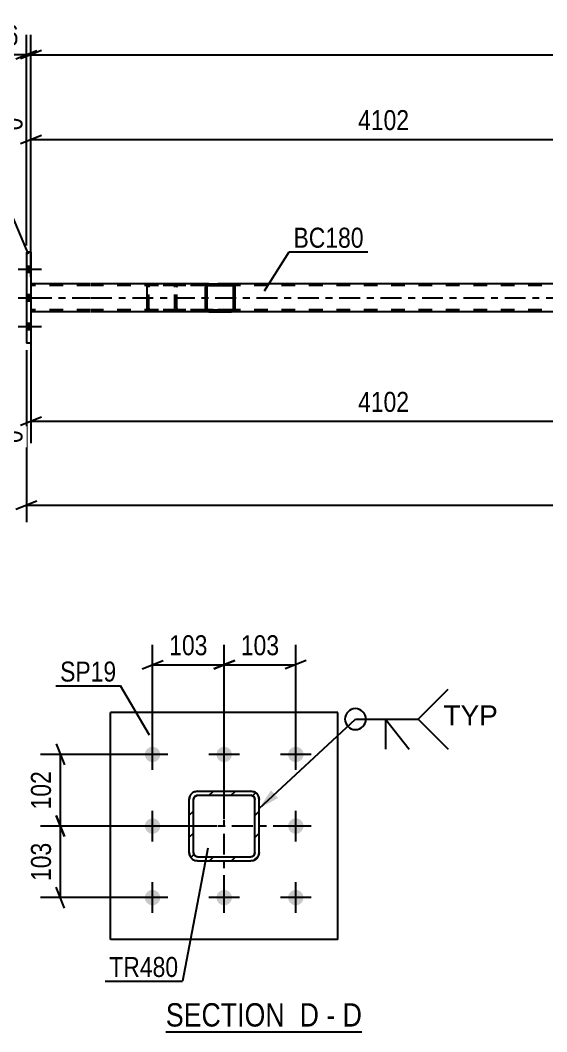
# Model space of a CAD drawing. Header units: millimetres. Extents: x 0 to 841, y 0 to 594.
# Drawn here: x 84.7 to 160, y 147.9 to 292.7 of the extents above; entities that cross this region are included whole.
import ezdxf

# ---------------------------------------------------------------- set-up
doc = ezdxf.new("R2010")
doc.units = ezdxf.units.MM
doc.linetypes.add('DXK_LINE_DOT2', pattern=[3.9198, 1.9599, -1.9599])
doc.linetypes.add('DXK_LINE_DOT3', pattern=[5.9187, 2.979, -0.9799, 0.9799, -0.9799])
doc.styles.add('Arial', font='ARIAL.TTF', dxfattribs={"height": 0.2})
doc.styles.add('Arial Narrow', font='ARIALN.TTF', dxfattribs={"height": 0.2})

# ---------------------------------------------------------------- blocks, each defined once
blk = doc.blocks.new('Unknown-318894869-14 - 6316')
at = {"color": 6, "linetype": 'Continuous'}
blk.add_line((105.49, 147.87), (133.56, 147.87), dxfattribs=at)
at = {"color": 0, "linetype": 'Continuous'}
for points in [[(123.59, 148.62), (123.59, 152.12), (105.49, 152.12), (105.49, 148.62)], [(127.41, 148.62), (127.41, 152.12), (124.64, 152.12), (124.64, 148.62)], [(129.74, 148.62), (129.74, 152.12), (128.46, 152.12), (128.46, 148.62)], [(133.56, 148.62), (133.56, 152.12), (130.79, 152.12), (130.79, 148.62)]]:
    blk.add_wipeout(points, dxfattribs=at)
at = {"color": 7, "linetype": 'Continuous', "style": 'Arial Narrow'}
for s, p in [('SECTION ', (105.49, 148.62)), ('D', (124.64, 148.62)), ('D', (130.79, 148.62)), ('-', (128.46, 148.62))]:
    blk.add_text(s, height=3.34, dxfattribs=at).set_placement(p)
blk = doc.blocks.new('Bolt-318894869-2808 - 2738')
at = {"linetype": 'Continuous'}
for points in [[(86.18, 256.65), (86.18, 257.53), (85.54, 257.53), (85.54, 256.65)], [(86.18, 256.65), (86.18, 257.53), (85.54, 257.53), (85.54, 256.65)], [(86.18, 256.65), (86.18, 257.53), (85.54, 257.53), (85.54, 256.65)], [(86.18, 252.55), (86.18, 253.43), (85.54, 253.43), (85.54, 252.55)], [(86.18, 252.55), (86.18, 253.43), (85.54, 253.43), (85.54, 252.55)], [(86.18, 248.45), (86.18, 249.33), (85.54, 249.33), (85.54, 248.45)], [(86.18, 248.45), (86.18, 249.33), (85.54, 249.33), (85.54, 248.45)], [(86.18, 248.45), (86.18, 249.33), (85.54, 249.33), (85.54, 248.45)]]:
    blk.add_hatch(color=1, dxfattribs=at).paths.add_polyline_path(points)
at = {"color": 1, "linetype": 'Continuous'}
for p, q in [((84.38, 257.09), (87.7, 257.09)), ((84.38, 257.09), (87.7, 257.09)), ((84.38, 257.09), (87.7, 257.09)), ((85.54, 257.53), (86.18, 257.53)), ((85.54, 257.53), (86.18, 257.53)), ((85.54, 257.53), (86.18, 257.53)), ((85.54, 256.65), (86.18, 256.65)), ((85.54, 256.65), (86.18, 256.65)), ((85.54, 256.65), (86.18, 256.65)), ((84.38, 252.99), (87.7, 252.99)), ((84.38, 252.99), (87.7, 252.99)), ((85.54, 253.43), (86.18, 253.43)), ((85.54, 253.43), (86.18, 253.43)), ((85.54, 252.55), (86.18, 252.55)), ((85.54, 252.55), (86.18, 252.55)), ((85.54, 249.33), (86.18, 249.33)), ((85.54, 249.33), (86.18, 249.33)), ((85.54, 249.33), (86.18, 249.33)), ((84.38, 248.89), (87.7, 248.89)), ((84.38, 248.89), (87.7, 248.89)), ((84.38, 248.89), (87.7, 248.89)), ((85.54, 248.45), (86.18, 248.45)), ((85.54, 248.45), (86.18, 248.45)), ((85.54, 248.45), (86.18, 248.45))]:
    blk.add_line(p, q, dxfattribs=at)
blk = doc.blocks.new('Part-318894869-2926 - 2738')
at = {"linetype": 'Continuous'}
h = blk.add_hatch(dxfattribs=at)
h.set_pattern_fill('', scale=0.7, style=0, pattern_type=0)
h.set_pattern_definition([(45, (115.3662, 254.6892), (-1.57154, 1.57154), [])])
h.paths.add_polyline_path([(115.41, 254.51), (115.37, 254.69), (115.26, 254.84), (115.09, 254.95), (114.89, 254.99), (111.66, 254.99), (111.46, 254.95), (111.3, 254.84), (111.19, 254.69), (111.15, 254.51), (111.15, 251.47), (111.19, 251.28), (111.3, 251.13), (111.46, 251.02), (111.66, 250.99), (114.89, 250.99), (115.09, 251.02), (115.26, 251.13), (115.37, 251.28), (115.41, 251.47)])
h.paths.add_polyline_path([(115.13, 251.37), (115.07, 251.3), (114.99, 251.24), (114.89, 251.23), (111.66, 251.23), (111.56, 251.24), (111.48, 251.3), (111.42, 251.37), (111.4, 251.47), (111.4, 254.51), (111.42, 254.6), (111.48, 254.68), (111.56, 254.73), (111.66, 254.75), (114.89, 254.75), (114.99, 254.73), (115.07, 254.68), (115.13, 254.6), (115.15, 254.51), (115.15, 251.47)])
at = {"color": 2, "linetype": 'Continuous'}
for p, q in [((103.11, 254.95), (103.31, 254.99)), ((111.66, 254.99), (103.31, 254.99)), ((111.66, 254.99), (111.46, 254.95)), ((111.66, 254.99), (114.89, 254.99)), ((115.09, 254.95), (114.89, 254.99)), ((102.8, 254.51), (102.84, 254.69)), ((102.8, 251.47), (102.8, 254.51)), ((111.19, 254.69), (111.15, 254.51)), ((111.15, 251.47), (111.15, 254.51)), ((111.4, 254.51), (111.42, 254.6)), ((111.4, 251.47), (111.4, 254.51)), ((111.42, 254.6), (111.48, 254.68)), ((111.48, 254.68), (111.56, 254.73)), ((111.56, 254.73), (111.66, 254.75)), ((111.66, 254.75), (114.89, 254.75)), ((114.89, 254.75), (114.99, 254.73)), ((114.99, 254.73), (115.07, 254.68)), ((115.07, 254.68), (115.13, 254.6)), ((115.13, 254.6), (115.15, 254.51)), ((115.15, 251.47), (115.15, 254.51)), ((115.41, 254.51), (115.37, 254.69)), ((115.41, 251.47), (115.41, 254.51)), ((102.84, 251.28), (102.8, 251.47)), ((103.31, 250.99), (103.11, 251.02)), ((111.66, 250.99), (103.31, 250.99)), ((111.15, 251.47), (111.19, 251.28)), ((111.42, 251.37), (111.4, 251.47)), ((111.48, 251.3), (111.42, 251.37)), ((111.46, 251.02), (111.66, 250.99)), ((111.56, 251.24), (111.48, 251.3)), ((111.66, 251.23), (111.56, 251.24)), ((111.66, 251.23), (114.89, 251.23)), ((111.66, 250.99), (114.89, 250.99)), ((114.99, 251.24), (114.89, 251.23)), ((114.89, 250.99), (115.09, 251.02)), ((115.07, 251.3), (114.99, 251.24)), ((115.13, 251.37), (115.07, 251.3)), ((115.15, 251.47), (115.13, 251.37)), ((115.37, 251.28), (115.41, 251.47))]:
    blk.add_line(p, q, dxfattribs=at)
at = {"color": 7, "linetype": 'DXK_LINE_DOT2'}
for p, q in [((106.55, 254.99), (106.74, 254.95)), ((114.89, 254.99), (111.66, 254.99)), ((103.07, 254.6), (103.05, 254.51)), ((103.05, 251.47), (103.05, 254.51)), ((103.13, 254.68), (103.07, 254.6)), ((103.21, 254.73), (103.13, 254.68)), ((103.31, 254.75), (103.21, 254.73)), ((114.89, 254.75), (103.31, 254.75)), ((106.64, 254.73), (106.55, 254.75)), ((106.73, 254.68), (106.64, 254.73)), ((106.78, 254.6), (106.73, 254.68)), ((106.8, 254.51), (106.78, 254.6)), ((106.8, 251.47), (106.8, 254.51)), ((107.02, 254.69), (107.06, 254.51)), ((107.06, 251.47), (107.06, 254.51)), ((103.05, 251.47), (103.07, 251.37)), ((103.07, 251.37), (103.13, 251.3)), ((103.13, 251.3), (103.21, 251.24)), ((103.21, 251.24), (103.31, 251.23)), ((114.89, 251.23), (103.31, 251.23)), ((106.55, 251.23), (106.64, 251.24)), ((106.74, 251.02), (106.55, 250.99)), ((106.64, 251.24), (106.73, 251.3)), ((106.73, 251.3), (106.78, 251.37)), ((106.78, 251.37), (106.8, 251.47)), ((107.06, 251.47), (107.02, 251.28)), ((114.89, 250.99), (111.66, 250.99))]:
    blk.add_line(p, q, dxfattribs=at)
at = {"color": 2, "linetype": 'Continuous'}
for centre, start, end in [((103.29, 254.48), 110.7583, 155.68), ((111.64, 254.48), 110.7583, 155.68), ((114.91, 254.48), 24.32, 69.2417), ((103.29, 251.49), 204.32, 249.2417), ((111.64, 251.49), 204.32, 249.2417), ((114.91, 251.49), 290.7583, 335.68)]:
    blk.add_arc(centre, 0.496, start, end, dxfattribs=at)
at = {"color": 7, "linetype": 'DXK_LINE_DOT2'}
for centre, start, end in [((106.56, 254.48), 24.32, 69.2417), ((106.56, 251.49), 290.7583, 335.68)]:
    blk.add_arc(centre, 0.496, start, end, dxfattribs=at)
blk = doc.blocks.new('Part-318894869-2862 - 2738')
at = {"color": 2, "linetype": 'Continuous'}
for p, q in [((94.7, 254.99), (86.18, 254.99)), ((103.31, 254.99), (94.8, 254.99)), ((179.97, 254.99), (114.89, 254.99)), ((94.7, 250.99), (86.18, 250.99)), ((103.31, 250.99), (94.8, 250.99)), ((179.97, 250.99), (114.89, 250.99))]:
    blk.add_line(p, q, dxfattribs=at)
at = {"color": 7, "linetype": 'DXK_LINE_DOT2'}
for p, q in [((86.18, 254.99), (86.18, 250.99)), ((114.89, 254.99), (103.31, 254.99)), ((94.7, 254.75), (86.18, 254.75)), ((668.87, 254.75), (94.8, 254.75)), ((94.7, 251.23), (86.18, 251.23)), ((668.87, 251.23), (94.8, 251.23)), ((114.89, 250.99), (103.31, 250.99))]:
    blk.add_line(p, q, dxfattribs=at)
at = {"color": 7, "linetype": 'DXK_LINE_DOT3'}
for p, q in [((86.18, 252.99), (94.7, 252.99)), ((94.8, 252.99), (668.87, 252.99))]:
    blk.add_line(p, q, dxfattribs=at)
blk = doc.blocks.new('Part-318894869-2933 - 2738')
at = {"color": 2, "linetype": 'Continuous'}
for p, q in [((86.18, 259.49), (85.54, 259.49)), ((85.54, 259.49), (85.54, 246.49)), ((86.18, 259.49), (86.18, 246.49)), ((86.18, 246.49), (85.54, 246.49))]:
    blk.add_line(p, q, dxfattribs=at)
blk = doc.blocks.new('Part-318894869-6472 - 6316')
at = {"linetype": 'Continuous'}
h = blk.add_hatch(dxfattribs=at)
h.set_pattern_fill('', scale=0.7, style=0, pattern_type=0)
h.set_pattern_definition([(45, (118.1012, 172.419), (-1.57154, 1.57154), [])])
h.paths.add_polyline_path([(117.64, 172.33), (118.1, 172.42), (118.49, 172.68), (118.75, 173.07), (118.84, 173.53), (118.84, 181.13), (118.75, 181.59), (118.49, 181.98), (118.1, 182.24), (117.64, 182.33), (110.04, 182.33), (109.58, 182.24), (109.19, 181.98), (108.93, 181.59), (108.84, 181.13), (108.84, 173.53), (108.93, 173.07), (109.19, 172.68), (109.58, 172.42), (110.04, 172.33)])
h.paths.add_polyline_path([(110.04, 172.93), (109.81, 172.97), (109.62, 173.1), (109.49, 173.3), (109.44, 173.53), (109.44, 181.13), (109.49, 181.36), (109.62, 181.55), (109.81, 181.68), (110.04, 181.73), (117.64, 181.73), (117.87, 181.68), (118.07, 181.55), (118.2, 181.36), (118.24, 181.13), (118.24, 173.53), (118.2, 173.3), (118.07, 173.1), (117.87, 172.97), (117.64, 172.93)])
at = {"color": 7, "linetype": 'DXK_LINE_DOT3'}
for p, q in [((113.84, 167.33), (113.84, 187.33)), ((123.84, 177.33), (103.84, 177.33))]:
    blk.add_line(p, q, dxfattribs=at)
at = {"color": 7, "linetype": 'DXK_LINE_DOT2'}
for p, q in [((108.84, 181.13), (108.93, 181.59)), ((108.84, 173.53), (108.84, 181.13)), ((109.49, 181.36), (109.44, 181.13)), ((109.44, 173.53), (109.44, 181.13)), ((109.62, 181.55), (109.49, 181.36)), ((109.58, 182.24), (110.04, 182.33)), ((109.81, 181.68), (109.62, 181.55)), ((110.04, 181.73), (109.81, 181.68)), ((110.04, 182.33), (117.64, 182.33)), ((110.04, 181.73), (117.64, 181.73)), ((117.64, 182.33), (118.1, 182.24)), ((117.87, 181.68), (117.64, 181.73)), ((118.07, 181.55), (117.87, 181.68)), ((118.2, 181.36), (118.07, 181.55)), ((118.24, 181.13), (118.2, 181.36)), ((118.24, 173.53), (118.24, 181.13)), ((118.75, 181.59), (118.84, 181.13)), ((118.84, 173.53), (118.84, 181.13)), ((108.93, 173.07), (108.84, 173.53)), ((109.44, 173.53), (109.49, 173.3)), ((109.49, 173.3), (109.62, 173.1)), ((110.04, 172.33), (109.58, 172.42)), ((109.62, 173.1), (109.81, 172.97)), ((109.81, 172.97), (110.04, 172.93)), ((110.04, 172.93), (117.64, 172.93)), ((117.64, 172.93), (117.87, 172.97)), ((118.1, 172.42), (117.64, 172.33)), ((117.87, 172.97), (118.07, 173.1)), ((118.07, 173.1), (118.2, 173.3)), ((118.2, 173.3), (118.24, 173.53)), ((118.84, 173.53), (118.75, 173.07)), ((110.04, 172.33), (117.64, 172.33))]:
    blk.add_line(p, q, dxfattribs=at)
at = {"color": 2, "linetype": 'Continuous'}
for p, q in [((108.93, 181.59), (108.84, 181.13)), ((108.84, 173.53), (108.84, 181.13)), ((109.44, 181.13), (109.49, 181.36)), ((109.44, 173.53), (109.44, 181.13)), ((109.49, 181.36), (109.62, 181.55)), ((110.04, 182.33), (109.58, 182.24)), ((109.62, 181.55), (109.81, 181.68)), ((109.81, 181.68), (110.04, 181.73)), ((110.04, 182.33), (117.64, 182.33)), ((110.04, 181.73), (117.64, 181.73)), ((118.1, 182.24), (117.64, 182.33)), ((117.64, 181.73), (117.87, 181.68)), ((117.87, 181.68), (118.07, 181.55)), ((118.07, 181.55), (118.2, 181.36)), ((118.2, 181.36), (118.24, 181.13)), ((118.24, 173.53), (118.24, 181.13)), ((118.84, 181.13), (118.75, 181.59)), ((118.84, 173.53), (118.84, 181.13)), ((108.84, 173.53), (108.93, 173.07)), ((109.49, 173.3), (109.44, 173.53)), ((109.62, 173.1), (109.49, 173.3)), ((109.58, 172.42), (110.04, 172.33)), ((109.81, 172.97), (109.62, 173.1)), ((110.04, 172.93), (109.81, 172.97)), ((110.04, 172.93), (117.64, 172.93)), ((117.87, 172.97), (117.64, 172.93)), ((117.64, 172.33), (118.1, 172.42)), ((118.07, 173.1), (117.87, 172.97)), ((118.2, 173.3), (118.07, 173.1)), ((118.24, 173.53), (118.2, 173.3)), ((118.75, 173.07), (118.84, 173.53)), ((110.04, 172.33), (117.64, 172.33))]:
    blk.add_line(p, q, dxfattribs=at)
at = {"color": 7, "linetype": 'DXK_LINE_DOT2'}
for centre, start, end in [((110.04, 181.13), 112.5, 157.5), ((117.64, 181.13), 22.5, 67.5), ((110.04, 173.53), 202.5, 247.5), ((117.64, 173.53), 292.5, 337.5)]:
    blk.add_arc(centre, 1.2, start, end, dxfattribs=at)
at = {"color": 2, "linetype": 'Continuous'}
for centre, start, end in [((110.04, 181.13), 112.5, 157.5), ((117.64, 181.13), 22.5, 67.5), ((110.04, 173.53), 202.5, 247.5), ((117.64, 173.53), 292.5, 337.5)]:
    blk.add_arc(centre, 1.2, start, end, dxfattribs=at)
blk = doc.blocks.new('Part-318894869-6351 - 6316')
at = {"color": 2, "linetype": 'Continuous'}
for p, q in [((130.09, 193.58), (97.59, 193.58)), ((97.59, 161.08), (97.59, 193.58)), ((130.09, 161.08), (130.09, 193.58)), ((130.09, 161.08), (97.59, 161.08))]:
    blk.add_line(p, q, dxfattribs=at)
blk = doc.blocks.new('Bolt-318894869-6465 - 6316')
at = {"linetype": 'Continuous'}
for points in [[(103.59, 186.48, -1), (103.59, 188.68, -1)], [(113.84, 186.48, -1), (113.84, 188.68, -1)], [(124.09, 186.48, -1), (124.09, 188.68, -1)], [(103.59, 176.23, -1), (103.59, 178.43, -1)], [(124.09, 176.23, -1), (124.09, 178.43, -1)], [(103.59, 165.98, -1), (103.59, 168.18, -1)], [(113.84, 165.98, -1), (113.84, 168.18, -1)], [(124.09, 165.98, -1), (124.09, 168.18, -1)]]:
    blk.add_hatch(color=1, dxfattribs=at).paths.add_polyline_path(points)
at = {"color": 1, "linetype": 'Continuous'}
for p, q in [((103.59, 185.38), (103.59, 189.78)), ((113.84, 185.38), (113.84, 189.78)), ((124.09, 185.38), (124.09, 189.78)), ((105.79, 187.58), (101.39, 187.58)), ((116.04, 187.58), (111.64, 187.58)), ((126.29, 187.58), (121.89, 187.58)), ((103.59, 175.13), (103.59, 179.53)), ((124.09, 175.13), (124.09, 179.53)), ((105.79, 177.33), (101.39, 177.33)), ((126.29, 177.33), (121.89, 177.33)), ((103.59, 164.88), (103.59, 169.28)), ((113.84, 164.88), (113.84, 169.28)), ((124.09, 164.88), (124.09, 169.28)), ((105.79, 167.08), (101.39, 167.08)), ((116.04, 167.08), (111.64, 167.08)), ((126.29, 167.08), (121.89, 167.08))]:
    blk.add_line(p, q, dxfattribs=at)
blk = doc.blocks.new('StraightDimension-318894869-3101 - 2738')
at = {"color": 7, "linetype": 'Continuous'}
for p, q in [((86.18, 260.52), (86.18, 290.63)), ((87.68, 288.38), (84.68, 287.18)), ((86.18, 287.78), (677.49, 287.78))]:
    blk.add_line(p, q, dxfattribs=at)
blk = doc.blocks.new('StraightDimension-318894869-3030 - 2738')
at = {"color": 7, "linetype": 'Continuous'}
for p, q in [((85.54, 245.49), (85.54, 220.87)), ((87.04, 223.87), (84.04, 222.67)), ((85.54, 223.27), (678.13, 223.27))]:
    blk.add_line(p, q, dxfattribs=at)
blk = doc.blocks.new('StraightDimension-318894869-3058 - 2738')
at = {"color": 7, "linetype": 'Continuous'}
for p, q in [((187.13, 263.6), (187.13, 284.25)), ((86.18, 255.99), (86.18, 278.76)), ((87.68, 276.24), (84.68, 275.04)), ((86.18, 275.64), (187.13, 275.64)), ((185.63, 275.04), (188.63, 276.24))]:
    blk.add_line(p, q, dxfattribs=at)
at = {"color": 0}
blk.add_wipeout([(140.91, 276.39), (140.91, 280.59), (132.4, 280.59), (132.4, 276.39)], dxfattribs=at)
at = {"color": 3, "style": 'Arial Narrow'}
blk.add_text('4102', height=2.863, dxfattribs=at).set_placement((133, 276.99))
at = {"color": 0, "linetype": 'Continuous'}
for points in [[(186.53, 284.85), (182.33, 284.85), (182.33, 276.34), (186.53, 276.34)], [(85.58, 279.36), (81.38, 279.36), (81.38, 276.34), (85.58, 276.34)]]:
    blk.add_wipeout(points, dxfattribs=at)
at = {"color": 3, "linetype": 'Continuous', "style": 'Arial Narrow'}
for s, height, p in [('4102', 2.863, (185.93, 276.94)), ('0', 2.86, (84.98, 276.94))]:
    blk.add_text(s, height=height, rotation=90.0002, dxfattribs=at).set_placement(p)
blk = doc.blocks.new('StraightDimension-318894869-3091 - 2738')
at = {"color": 7, "linetype": 'Continuous'}
for p, q in [((85.54, 260.49), (85.54, 290.63)), ((86.18, 260.52), (86.18, 290.63)), ((84.04, 287.18), (87.04, 288.38)), ((87.68, 288.38), (84.68, 287.18)), ((85.54, 287.78), (79.63, 287.78)), ((85.54, 287.78), (79.63, 287.78)), ((85.54, 287.78), (86.18, 287.78))]:
    blk.add_line(p, q, dxfattribs=at)
at = {"color": 0}
blk.add_wipeout([(85.01, 288.53), (85.01, 292.73), (80.16, 292.73), (80.16, 288.53)], dxfattribs=at)
at = {"color": 3, "style": 'Arial Narrow'}
blk.add_text('16', height=2.863, dxfattribs=at).set_placement((80.76, 289.13))
blk = doc.blocks.new('StraightDimension-318894869-3122 - 2738')
at = {"color": 7, "linetype": 'Continuous'}
for p, q in [((86.18, 249.99), (86.18, 232.17)), ((187.13, 241.59), (187.13, 226.68)), ((87.68, 235.89), (84.68, 234.69)), ((86.18, 235.29), (187.13, 235.29)), ((185.63, 234.69), (188.63, 235.89))]:
    blk.add_line(p, q, dxfattribs=at)
at = {"color": 0}
blk.add_wipeout([(140.91, 236.04), (140.91, 240.24), (132.4, 240.24), (132.4, 236.04)], dxfattribs=at)
at = {"color": 3, "style": 'Arial Narrow'}
blk.add_text('4102', height=2.863, dxfattribs=at).set_placement((133, 236.64))
at = {"color": 0, "linetype": 'Continuous'}
for points in [[(85.58, 234.59), (81.38, 234.59), (81.38, 231.57), (85.58, 231.57)], [(186.53, 234.59), (182.33, 234.59), (182.33, 226.08), (186.53, 226.08)]]:
    blk.add_wipeout(points, dxfattribs=at)
at = {"color": 3, "linetype": 'Continuous', "style": 'Arial Narrow'}
for s, height, p in [('0', 2.86, (84.98, 232.17)), ('4102', 2.863, (185.93, 226.68))]:
    blk.add_text(s, height=height, rotation=90.0002, dxfattribs=at).set_placement(p)
blk = doc.blocks.new('StraightDimension-318894869-6475 - 6316')
at = {"color": 7, "linetype": 'Continuous'}
for p, q in [((89.8, 178.83), (91, 175.83)), ((112.84, 177.33), (87.55, 177.33)), ((90.4, 167.08), (90.4, 177.33)), ((91, 165.58), (89.8, 168.58)), ((102.59, 167.08), (87.55, 167.08))]:
    blk.add_line(p, q, dxfattribs=at)
at = {"color": 0}
blk.add_wipeout([(89.65, 175.54), (85.45, 175.54), (85.45, 168.86), (89.65, 168.86)], dxfattribs=at)
at = {"color": 3, "style": 'Arial Narrow'}
blk.add_text('103', height=2.863, rotation=90.0002, dxfattribs=at).set_placement((89.05, 169.46))
blk = doc.blocks.new('StraightDimension-318894869-6492 - 6316')
at = {"color": 7, "linetype": 'Continuous'}
for p, q in [((89.8, 189.08), (91, 186.08)), ((102.59, 187.58), (87.55, 187.58)), ((90.4, 177.33), (90.4, 187.58)), ((91, 175.83), (89.8, 178.83)), ((112.84, 177.33), (87.55, 177.33))]:
    blk.add_line(p, q, dxfattribs=at)
at = {"color": 0}
blk.add_wipeout([(89.65, 185.79), (85.45, 185.79), (85.45, 179.11), (89.65, 179.11)], dxfattribs=at)
at = {"color": 3, "style": 'Arial Narrow'}
blk.add_text('102', height=2.863, rotation=90.0002, dxfattribs=at).set_placement((89.05, 179.71))
blk = doc.blocks.new('StraightDimension-318894869-6510 - 6316')
at = {"color": 7, "linetype": 'Continuous'}
for p, q in [((113.84, 178.33), (113.84, 203.29)), ((124.09, 188.58), (124.09, 203.29)), ((112.34, 199.84), (115.34, 201.04)), ((113.84, 200.44), (124.09, 200.44)), ((125.59, 201.04), (122.59, 199.84))]:
    blk.add_line(p, q, dxfattribs=at)
at = {"color": 0}
blk.add_wipeout([(122.31, 201.19), (122.31, 205.39), (115.62, 205.39), (115.62, 201.19)], dxfattribs=at)
at = {"color": 3, "style": 'Arial Narrow'}
blk.add_text('103', height=2.863, dxfattribs=at).set_placement((116.22, 201.79))
blk = doc.blocks.new('StraightDimension-318894869-6527 - 6316')
at = {"color": 7, "linetype": 'Continuous'}
for p, q in [((103.59, 188.58), (103.59, 203.29)), ((113.84, 178.33), (113.84, 203.29)), ((102.09, 199.84), (105.09, 201.04)), ((103.59, 200.44), (113.84, 200.44)), ((115.34, 201.04), (112.34, 199.84))]:
    blk.add_line(p, q, dxfattribs=at)
at = {"color": 0}
blk.add_wipeout([(112.06, 201.19), (112.06, 205.39), (105.37, 205.39), (105.37, 201.19)], dxfattribs=at)
at = {"color": 3, "style": 'Arial Narrow'}
blk.add_text('103', height=2.863, dxfattribs=at).set_placement((105.97, 201.79))
blk = doc.blocks.new('Mark-318894869-2858 - 2738')
at = {"color": 0}
blk.add_wipeout([(133.81, 260.15), (133.81, 263.15), (123.76, 263.15), (123.76, 260.15)], dxfattribs=at)
blk.add_wipeout([(133.81, 260.15), (133.81, 263.15), (123.76, 263.15), (123.76, 260.15)], dxfattribs=at)
at = {"color": 30, "linetype": 'Continuous'}
for p, q in [((119.63, 253.99), (123.16, 259.55)), ((123.16, 259.55), (134.41, 259.55))]:
    blk.add_line(p, q, dxfattribs=at)
at = {"color": 3, "style": 'Arial Narrow'}
blk.add_text('BC180', height=2.863, dxfattribs=at).set_placement((123.76, 260.15))
blk = doc.blocks.new('Mark-318894869-2929 - 2738')
at = {"color": 0}
blk.add_wipeout([(80.84, 270.15), (80.84, 273.15), (72.8, 273.15), (72.8, 270.15)], dxfattribs=at)
blk.add_wipeout([(80.84, 270.15), (80.84, 273.15), (72.8, 273.15), (72.8, 270.15)], dxfattribs=at)
at = {"color": 30, "linetype": 'Continuous'}
for p in [(72.2, 269.55), (85.83, 259.21)]:
    blk.add_line(p, (81.44, 269.55), dxfattribs=at)
at = {"color": 3, "style": 'Arial Narrow'}
blk.add_text('SP19', height=2.863, dxfattribs=at).set_placement((72.8, 270.15))
blk = doc.blocks.new('Mark-318894869-6468 - 6316')
at = {"color": 0}
blk.add_wipeout([(107.27, 155.72), (107.27, 158.72), (97.4, 158.72), (97.4, 155.72)], dxfattribs=at)
blk.add_wipeout([(107.27, 155.72), (107.27, 158.72), (97.4, 158.72), (97.4, 155.72)], dxfattribs=at)
at = {"color": 30, "linetype": 'Continuous'}
for p in [(111.51, 174.14), (96.8, 155.12)]:
    blk.add_line(p, (107.87, 155.12), dxfattribs=at)
at = {"color": 3, "style": 'Arial Narrow'}
blk.add_text('TR480', height=2.863, dxfattribs=at).set_placement((97.4, 155.72))
blk = doc.blocks.new('Mark-318894869-6347 - 6316')
at = {"color": 0}
blk.add_wipeout([(98.4, 198.02), (98.4, 201.02), (90.36, 201.02), (90.36, 198.02)], dxfattribs=at)
blk.add_wipeout([(98.4, 198.02), (98.4, 201.02), (90.36, 201.02), (90.36, 198.02)], dxfattribs=at)
at = {"color": 30, "linetype": 'Continuous'}
for p in [(89.76, 197.42), (103.16, 190.35)]:
    blk.add_line(p, (99, 197.42), dxfattribs=at)
at = {"color": 3, "style": 'Arial Narrow'}
blk.add_text('SP19', height=2.863, dxfattribs=at).set_placement((90.36, 198.02))
blk = doc.blocks.new('WeldMark-318894869-6544 - 6316')
at = {"linetype": 'Continuous'}
blk.add_hatch(color=30, dxfattribs=at).paths.add_polyline_path([(121.55, 181.34), (118.84, 179.85), (120.53, 182.44)])
at = {"color": 30, "linetype": 'Continuous'}
for p, q in [((118.84, 179.85), (132.62, 192.64)), ((132.62, 192.64), (141.62, 192.64))]:
    blk.add_line(p, q, dxfattribs=at)
at = {"color": 3, "linetype": 'Continuous'}
for q in [(140.33, 188.36), (136.91, 188.36)]:
    blk.add_line((136.91, 192.64), q, dxfattribs=at)
for start, end in [(90, 270), (270, 90)]:
    blk.add_arc((132.62, 192.64), 1.5, start, end, dxfattribs=at)
at = {"color": 0, "linetype": 'Continuous'}
blk.add_wipeout([(153, 191.74), (153, 194.74), (145.22, 194.74), (145.22, 191.74)], dxfattribs=at)
blk.add_wipeout([(153, 191.74), (153, 194.74), (145.22, 194.74), (145.22, 191.74)], dxfattribs=at)
at = {"color": 3, "linetype": 'Continuous'}
for q in [(145.91, 196.93), (145.91, 188.36)]:
    blk.add_line((141.62, 192.64), q, dxfattribs=at)
at = {"color": 3, "linetype": 'Continuous', "style": 'Arial'}
blk.add_text('TYP', height=2.865, dxfattribs=at).set_placement((145.22, 191.74))

msp = doc.modelspace()

# ---------------------------------------------------------------- block references
for name in ['StraightDimension-318894869-3101 - 2738', 'Part-318894869-2933 - 2738', 'Bolt-318894869-2808 - 2738', 'Part-318894869-2862 - 2738', 'Part-318894869-2926 - 2738', 'StraightDimension-318894869-3030 - 2738', 'Part-318894869-6351 - 6316', 'Bolt-318894869-6465 - 6316', 'Part-318894869-6472 - 6316', 'Unknown-318894869-14 - 6316']:
    msp.add_blockref(name, (0, 0))

# ---------------------------------------------------------------- next in the draw order: block references
for name in ['StraightDimension-318894869-3058 - 2738', 'StraightDimension-318894869-3122 - 2738', 'StraightDimension-318894869-6475 - 6316']:
    msp.add_blockref(name, (0, 0))

# ---------------------------------------------------------------- next in the draw order: block references
for name in ['StraightDimension-318894869-3091 - 2738', 'Mark-318894869-2858 - 2738', 'StraightDimension-318894869-6492 - 6316', 'Mark-318894869-6468 - 6316']:
    msp.add_blockref(name, (0, 0))

# ---------------------------------------------------------------- next in the draw order: block references
for name in ['Mark-318894869-2929 - 2738', 'StraightDimension-318894869-6510 - 6316']:
    msp.add_blockref(name, (0, 0))

# ---------------------------------------------------------------- next in the draw order: block references
for name in ['StraightDimension-318894869-6527 - 6316', 'WeldMark-318894869-6544 - 6316']:
    msp.add_blockref(name, (0, 0))

# ---------------------------------------------------------------- next in the draw order: block references
msp.add_blockref('Mark-318894869-6347 - 6316', (0, 0))

doc.saveas('drawing.dxf')
